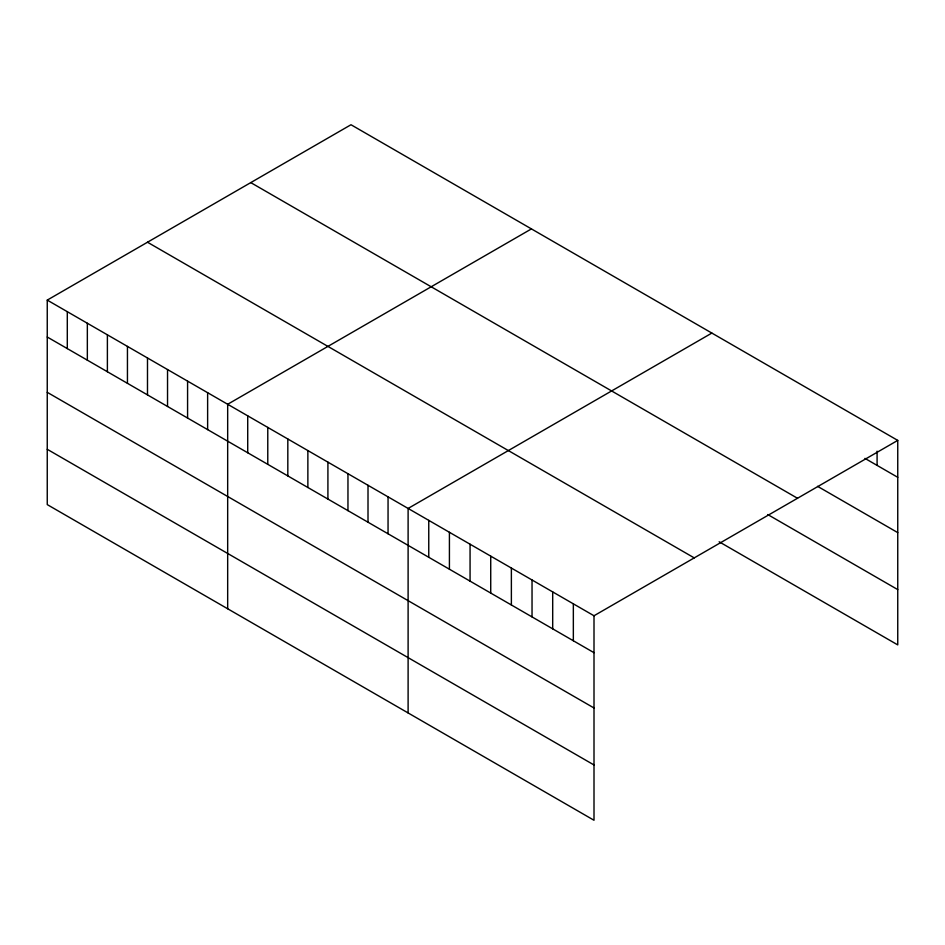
<?xml version="1.0" encoding="UTF-8"?>
<svg xmlns="http://www.w3.org/2000/svg" width="945" height="945" viewBox="0 0 945 945"><rect width="100%" height="100%" fill="white"/><g stroke="black" fill="none" stroke-linecap="round" stroke-linejoin="round"><path stroke-width="1.42" d="M47.25 300.108L594.003 615.762L594.003 820.26L47.25 504.606L47.25 300.108L350.997 124.74L897.75 440.394L897.75 644.892L719.145 541.78M531.433 228.903L227.674 404.271L227.674 608.769M711.857 333.077L408.11 508.445L408.11 712.943M594.003 615.762L897.75 440.394M864.947 458.384L897.75 477.319M817.555 486.321L897.75 532.614M250.768 182.609L797.509 498.275M767.742 514.541L897.75 589.597M147.491 242.227L694.232 557.893M47.25 337.022L594.003 652.688M47.25 392.329L594.003 707.982M47.25 449.3L594.003 764.966M877.09 451.19L877.09 465.389M573.343 603.843L573.343 640.757M552.695 591.913L552.695 628.838M532.035 579.994L532.035 616.908M511.375 568.063L511.375 604.989M490.727 556.144L490.727 593.058M470.067 544.214L470.067 581.14M449.418 532.295L449.418 569.209M428.758 520.364L428.758 557.29M388.052 496.869L388.052 533.783M368.007 485.293L368.007 522.219M347.961 473.717L347.961 510.643M327.915 462.14L327.915 499.066M307.869 450.576L307.869 487.49M287.823 439L287.823 475.914M267.778 427.423L267.778 464.338M247.72 415.847L247.72 452.773M207.628 392.695L207.628 429.621M187.583 381.118L187.583 418.044M167.537 369.554L167.537 406.468M147.491 357.978L147.491 394.892M127.445 346.402L127.445 383.327M107.387 334.825L107.387 371.751M87.342 323.249L87.342 360.175M67.296 311.673L67.296 348.599"/></g></svg>
